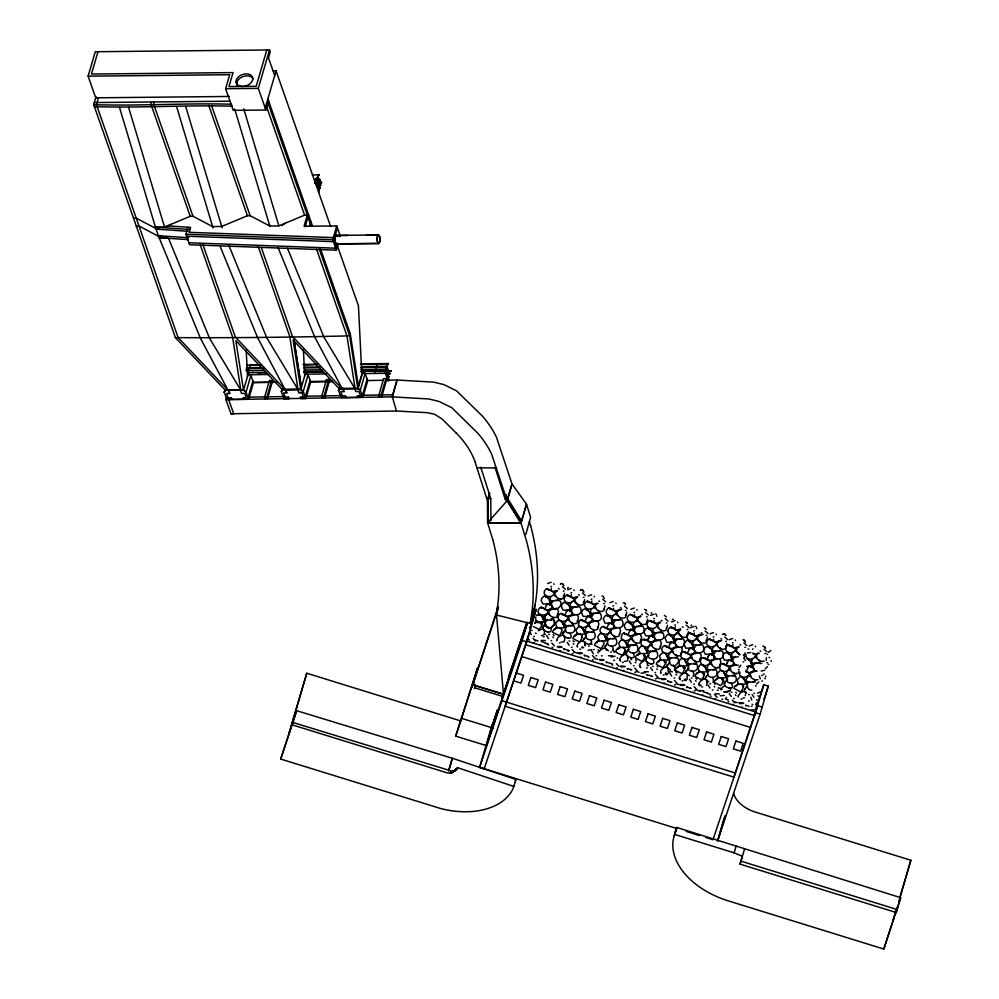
<?xml version="1.0" encoding="UTF-8"?>
<svg xmlns="http://www.w3.org/2000/svg" width="999" height="999" viewBox="0 0 999 999"><rect width="100%" height="100%" fill="white"/><g stroke="black" fill="none" stroke-linecap="round" stroke-linejoin="round"><path stroke-width="1.5" d="M318.943 183.117L318.868 183.079A2.135 1.386 16.3 0 0 317.332 181.843C318.269 180.519 316.109 179.932 319.418 181.094M319.543 183.029C317.645 182.118 318.818 190.334 319.605 182.867C321.154 188.861 317.37 183.766 320.005 183.491M319.58 184.428L319.18 185.464L319.93 185.589M319.917 184.89L320.005 183.304M604.957 605.869L603.833 610.501C600.137 613.948 591.82 607.542 596.728 603.758L596.128 604.045L598.076 603.309M688.436 631.73L687.312 636.351C683.603 639.81 675.287 633.403 680.194 629.607L679.595 629.907L680.681 629.32M613.498 608.316C612.075 611.213 617.719 611.376 619.23 609.627L619.53 609.215M557.067 608.304L558.503 611.388L557.292 616.52C553.583 619.979 545.267 613.561 550.174 609.777L549.575 610.064L556.356 608.341M564.597 593.369L563.473 597.989C559.765 601.448 551.448 595.042 556.356 591.246L555.756 591.545L557.717 590.796M577.11 614.522L578.546 617.594L577.335 622.727C573.638 626.186 565.322 619.767 570.229 615.983L569.63 616.283L574.737 614.847M584.64 599.575L583.516 604.208C579.807 607.654 571.503 601.248 576.411 597.464L575.811 597.752L577.784 596.965M619.58 627.859L620.554 630.606L619.343 635.739C615.646 639.198 607.33 632.792 612.237 628.995L611.638 629.295L616.745 627.859M626.735 612.087L625.524 617.22C621.828 620.666 613.511 614.26 618.418 610.476L617.819 610.764L621.628 609.477M640.172 634.053L641.608 637.125L640.396 642.257C636.7 645.716 628.383 639.31 633.291 635.514L632.692 635.814L639.46 634.09M659.939 640.172L661.375 643.256L660.164 648.388C656.468 651.847 648.151 645.429 653.059 641.645L652.459 641.932L659.24 640.209M667.469 625.237L666.345 629.857C662.649 633.316 654.333 626.91 659.24 623.114L658.641 623.413L660.589 622.664M699.849 652.534L701.286 655.619L700.074 660.751C696.378 664.21 688.061 657.792 692.969 654.008L692.369 654.295L697.926 652.859M707.467 637.087L706.256 642.22C702.547 645.679 694.243 639.273 699.15 635.476L698.551 635.776L703.146 634.44M726.972 643.668L725.848 648.289C722.14 651.748 713.823 645.329 718.731 641.545L718.131 641.845L721.565 640.646M585.089 645.903L584.902 642.045M627.697 659.565L627.547 655.844M647.477 665.684L647.277 661.825M668.431 672.177L668.393 668.98M320.242 184.628C320.979 185.489 320.055 183.941 319.93 184.216M585.177 644.08L585.127 645.079M627.784 657.742L627.734 658.741M668.518 670.354L668.456 671.353M707.055 682.292L706.992 683.291L706.768 680.257M508.329 677.809L526.91 622.677M730.881 687.774L730.144 690.721M319.867 185.389L319.942 184.403M590.909 644.255L591.633 641.982L590.446 639.884M674.375 670.117L675.112 667.844L673.201 664.897M712.911 682.055L713.648 679.782L712.449 677.684M766.383 657.604L766.196 660.414M745.254 695.641L745.454 694.73M603.858 609.565L603.783 609.14M681.093 654.507L682.342 649.75L681.368 646.99M687.337 635.426L687.349 634.265M388.199 378.796L388.386 376.423M615.559 651.71L616.445 649.55L620.167 646.703M656.281 664.335L657.18 662.175L660.888 659.315M317.869 181.181L317.732 180.032L317.22 180.769M318.157 178.496L318.194 178.359A2.323 1.511 16.3 0 1 320.005 179.982L319.967 179.907A2.323 1.511 16.3 0 1 318.968 181.381M388.286 364.148C388.112 361.95 386.888 366.171 388.474 363.549L360.527 363.823M389.885 371.366L390.996 370.766L389.972 371.128M379.258 371.578L380.269 371.278M557.355 614.273L557.23 615.159M563.536 595.754L563.411 596.628M577.397 620.491L577.272 621.366M583.578 601.96L583.453 602.847M619.405 633.503L619.293 634.377M625.586 614.972L625.474 615.859M640.459 640.022L640.334 640.896M660.227 646.141L660.114 647.027M666.408 627.622L666.296 628.496M700.137 658.503L700.012 659.39M706.318 639.984L706.193 640.859M725.898 646.053L725.786 646.927M318.044 177.884L318.032 177.522M597.889 621.141L598.863 623.888L597.652 629.02C593.955 632.479 585.639 626.061 590.546 622.277L589.947 622.577L595.054 621.141M647.702 619.118L646.116 624.213L642.457 624.625L640.371 623.264M719.904 658.928L720.866 661.688L719.667 666.82C715.958 670.267 707.642 663.86 712.549 660.077L711.95 660.364L717.07 658.928M597.602 627.659L597.702 626.935M646.515 622.377L646.615 621.653M681.068 653.521L681.168 652.797M719.605 665.459L719.705 664.735M545.267 623.089L545.654 621.553M497.315 608.104L497.427 607.417M315.534 179.982L319.93 179.783M496.565 612.862L497.552 606.568A360.164 233.616 16.2 0 0 492.719 539.348M535.077 605.144L530.119 623.413L496.153 614.934L496.466 613.386L496.316 614.123M497.002 610.114L496.865 610.988M544.343 634.527L544.393 629.957M680.744 655.244C680.719 660.863 690.022 660.626 690.896 655.469L683.478 651.535L681.793 652.647L680.232 655.594C676.161 657.292 669.517 651.648 674.013 648.139L673.413 648.426L678.533 646.99M530.119 623.413L530.656 620.654A395.204 256.343 16.2 0 0 526.361 540.434L521.016 523.151L507.13 500.749L491.608 454.095A119.818 77.747 16.2 0 0 477.847 433.254L451.723 407.654L438.998 401.436L428.908 398.976L392.332 396.853L225.911 399.637L226.498 397.602M534.64 607.554L535.951 599.5A395.217 256.356 16.2 0 0 530.656 525.724M538.261 610.539L539.71 607.679L541.533 607.355L547.777 610.789L547.714 612.787L543.868 618.219L545.367 620.054L550.899 620.117L552.522 619.53L553.496 618.331L553.046 617.557M739.972 672.152L739.597 675.062L743.793 678.221L746.091 684.015L738.486 684.265L737.162 679.932L740.409 676.573M498.214 606.568L472.752 684.715L503.484 694.168L496.403 613.698M551.485 588.423L551.023 590.421L552.809 591.608L557.18 590.409M571.528 594.642L571.066 596.628L572.852 597.814L576.698 596.878M591.845 600.936C590.084 604.782 595.666 604.532 597.015 603.184M675.324 626.785L674.862 628.783L676.648 629.969L680.494 629.033M732.979 644.655L732.517 646.64L734.315 647.827L738.161 646.902M249.738 365.209L250.662 365.284M248.414 373.139L247.552 373.064M252.248 372.502L253.122 372.49M305.132 364.822L304.108 365.097L316.621 364.623M307.642 372.115L306.855 372.127M388.499 371.478L361.201 371.241L362 371.753M377.747 364.086L376.823 364.011M389.148 374.3C389.185 373.239 391.246 374.25 386.313 374.225M674.25 835.688L676.71 827.447L900.673 897.676L897.202 909.552L896.215 912.512L740.022 864.123L742.432 856.28L734.128 852.846L674.675 834.427L673.563 838.149A71.878 46.778 16.3 0 0 728.221 900.848L883.815 949.05L898.288 904.994M896.215 912.512L896.652 910.576M676.286 828.708L675.611 831.168A71.878 46.778 16.3 0 0 675.087 834.19M271.641 380.494L266.833 397.302L267.42 398.938L272.228 382.118L271.641 380.494L269.368 380.532L264.56 397.34L265.147 398.976M328.758 379.533L323.951 396.341L324.538 397.989L329.345 381.168L328.758 379.533L326.486 379.57L321.678 396.378L322.277 398.027M379.408 397.065L378.821 395.429L383.616 378.621L385.889 378.584L381.081 395.392L381.668 397.028L386.476 380.207L397.14 380.02L433.741 382.142L443.856 384.603L456.593 390.846L482.729 416.446A119.818 77.747 16.2 0 1 496.478 437.287L512 483.953L507.117 500.749L487.599 522.752L492.669 539.348M397.003 380.032L392.794 394.767L382.267 394.942M456.206 433.029L442.082 418.956L434.415 414.198L427.272 412.687L396.453 411.014L392.332 396.853L397.14 380.02M684.715 642.869L683.666 639.01L679.532 638.848M489.722 492.694L488.012 498.576L488.211 520.654L490.946 520.691L490.759 498.588L480.769 467.195M474.925 461.476L487.425 500.686L487.599 522.752L520.991 523.001L507.13 500.749L512.012 483.991L526.535 504.233L521.628 521.041L507.729 498.651L504.982 498.651L506.106 494.792L504.982 498.651L506.618 501.261M525.811 534.502L530.606 517.32L526.535 504.233L521.59 520.916M229.52 96.453L95.717 97.815L88.124 76.161L95.267 51.723L269.53 49.95L270.217 51.923L268.481 57.855L274.7 75.574M97.989 51.686L91.458 74.038L233.042 72.602L228.958 86.576L256.194 86.289L266.808 49.975M225.075 389.498L224.263 392.27L226.86 399.475L248.626 399.263L246.029 392.095L243.506 390.134L225.362 390.284L175.399 337.612L93.706 104.658L96.041 96.678M98.364 98.052L96.428 104.633L178.122 337.587L228.084 390.247L200.499 338.399L158.604 236.351L138.998 226.024L136.276 226.061M151.498 101.985L150.886 104.083L190.235 216.296L192.957 216.259L212.562 226.573L221.641 226.486L247.415 215.709L250.137 215.684L269.742 225.999L278.821 225.911L304.595 215.135L307.317 215.097L304.071 226.211L336.725 225.949L340.409 236.451M154.233 101.96L153.609 104.058L192.957 216.259M268.594 100.799L265.896 110.015L233.217 110.352L225.624 88.699L229.708 74.725L88.124 76.161M338.286 243.719L336.401 250.175L189.585 244.73L185.914 234.228L187.949 227.248M265.896 110.015L258.304 88.362L269.53 49.95M265.197 108.054L276.061 70.892L273.339 70.917M248.389 371.503L250.312 364.947L258.067 364.86M337.337 245.617L358.441 305.806L361.863 375.312L357.879 388.936L339.66 389.123L293.107 340.047L300.761 389.51L305.594 372.777L308.117 374.712L303.246 391.358L300.724 389.423L285.614 389.585L286.788 392.844L283.629 392.869L285.165 397.127L288.336 397.09L288.923 398.726L283.941 398.801L281.343 391.62L282.442 389.61L297.552 389.473L298.738 392.757L301.91 392.682L303.446 396.94L300.274 396.99L300.861 398.638L305.844 398.564L303.259 391.383L300.724 389.423L282.417 389.697L235.864 340.622L243.519 390.097L248.376 373.489L250.899 375.424L246.029 392.07L243.506 390.134L228.534 390.234L225.362 390.284L224.263 392.27L225.362 390.284M248.039 397.627L252.897 381.006M248.626 399.263L253.484 382.642L250.899 375.424M314.797 182.73L315.222 182.218M316.196 182.367L316.258 181.468M316.221 182.78L318.943 174.563L318.294 175.562M315.946 184.54L316.109 182.455M317.794 182.655L318.182 180.956M305.17 226.785L308.629 214.972M318.157 182.954L317.969 182.055M319.131 188.711L321.004 182.317M318.718 192.42L319.33 190.322L316.571 182.442M309.503 226.411L310.926 221.541M282.155 388.823L281.343 391.596L282.442 389.61M336.401 250.175L332.717 239.673L336.725 225.949M337.425 227.909L333.404 241.646L186.601 236.201M337.113 243.381L335.701 248.202L188.898 242.757M339.111 236.576L339.722 234.478M305.257 396.915L310.115 380.294M305.844 398.564L310.714 381.943L308.117 374.712M320.629 249.226L350.274 333.753L349.662 335.839L357.879 388.936M339.323 387.6L338.511 390.372L341.109 397.577L362.874 397.365L367.732 380.744L365.147 373.526L362.625 371.591L357.754 388.236L360.277 390.197L362.874 397.365M365.147 373.526L360.277 390.172L357.754 388.236L339.623 388.386L338.511 390.372L339.623 388.386M362.287 395.729L367.145 379.108M375.025 371.69L377.272 363.998M385.664 371.578L387.937 363.811L361.014 364.173M385.389 373.339L386.001 371.241L388.773 379.121L388.161 381.218L385.389 373.339L363.599 373.564M388.024 364.223L387.362 364.248L387.887 363.811M388.286 377.123L389.26 376.673L388.461 376.66M389.086 374.2L386.476 373.651M390.147 371.116L390.834 371.278M280.694 759.065L296.553 710.651L452.36 758.266L515.946 779.457L513.161 788.348A67.108 43.669 16.3 0 1 440.509 808.478L280.694 759.065L292.932 722.364L292.295 724.887L447.502 772.964L451.273 772.976L457.579 767.682L513.898 786.45M290.634 728.408L306.768 673.226L460.876 720.966M296.553 710.651L293.082 722.527L452.522 771.353M392.932 394.755L393.231 393.718M489.51 493.456L488.012 498.576L490.759 498.588M486.301 745.579L455.694 736.138L477.784 667.494L473.376 682.554M493.631 728.259L461.575 718.368L462.187 716.271L455.694 736.138M477.547 668.081L461.575 718.368M448.663 770.716L452.135 758.84M448.688 770.716L452.36 758.266M502.609 696.365L474.775 687.787L475.387 685.689L473.326 682.567L472.028 686.937L497.989 608.653L496.153 614.934M484.178 768.818L479.595 767.419L492.257 724.125M497.465 710.189L490.534 732.017M520.429 643.006L527.322 622.727L502.422 697.29L504.532 690.209L503.608 693.731M471.665 687.799L472.652 684.839L503.409 694.33L486.476 745.666L492.569 724.999L491.983 726.81M521.853 638.486L526.948 623.488M479.595 767.419L522.152 640.434L527.472 622.24M530.731 621.328L534.403 608.753M756.543 708.603L733.965 777.147L505.144 706.268L526.748 641.083L755.569 711.962L758.241 703.521M527.072 639.959L527.722 637.724M484.165 768.843L526.723 641.845L536.201 609.465L533.903 608.766M674.675 834.427L676.71 827.447M724.113 818.73L717.569 841.121L760.127 714.148L768.306 686.176L763.736 684.752L755.906 708.116M717.619 840.971L725.024 815.621M705.556 837.424L712.986 839.722L755.544 712.737L763.736 684.752M734.128 852.846L736.176 845.866M740.022 864.123L744.48 849.287M883.815 949.05L892.282 922.826M896.927 907.979L894.742 915.434L898.201 905.069M898.675 902.01L910.876 860.264L755.281 812.062A28.746 18.706 16.3 0 1 733.578 793.243M288.661 734.327L306.768 673.226M895.841 910.913L892.769 921.353L894.255 916.907M899.799 897.502L910.876 860.264M713.686 639.397L713.623 641.071L715.671 642.057L719.555 640.709M558.229 598.538L558.653 599.275L557.717 600.149L553.034 600.998L551.311 603.546L552.36 607.417L547.777 610.289L544.842 608.953L547.065 603.896M572.577 613.049L571.041 615.147L566.67 616.346L564.885 615.159L566.82 610.476M635.639 632.592L634.103 634.677L630.881 636.026L627.946 634.69L630.519 629.27L634.752 631.318M655.406 638.711L653.87 640.809C651.46 643.368 645.529 641.37 648.826 637.762L648.376 638.573L649.949 635.764M676.373 645.204L674.837 647.29L671.615 648.651L669.318 647.889L668.718 646.64L670.903 642.257M695.316 651.073L693.781 653.159L690.559 654.507L688.274 653.758L687.662 652.509L689.847 648.126M752.834 658.403L751.285 661.538L752.959 663.299L755.331 663.249L752.846 665.983L754.158 669.392L752.547 671.365L749.325 672.714L746.39 671.378L748.613 666.333M714.035 681.443L718.556 677.185M706.743 684.565L706.493 685.489M754.245 715.846L755.619 711.5M550.786 596.84L549.737 599.1L551.423 600.861L553.034 600.998M633.89 622.589L632.842 624.85L634.527 626.61L639.298 626.548L641.42 625.611C641.62 623.014 634.602 620.179 639.472 616.995L638.873 617.295L640.821 616.545M653.658 628.708L652.622 630.968L654.957 632.941L659.065 632.679L661.188 631.73L661.101 630.406M474.775 687.787L475.499 685.564M474.413 688.648L475.387 685.689M502.335 697.265L526.985 623.551M502.435 697.327L503.409 694.33M520.417 643.031L503.496 694.205L504.645 690.247L504.433 690.833M492.919 723.513L497.352 710.202L490.384 731.98M508.991 675.861L526.698 622.789M529.795 628.633L536.201 609.465M528.146 636.463L529.42 632.642M527.172 639.81L528.434 636.001M898.7 903.596L900.673 897.676M530.019 628.471L534.915 613.873L531.48 612.812M763.898 699.312L768.306 686.176M317.595 180.682L318.057 180.045M319.443 184.653L319.393 185.315M385.751 369.155C386.288 370.691 386.65 368.968 385.751 369.155L360.889 369.405M361.201 372.14L361.988 372.103M451.448 772.876L456.256 769.73L457.579 767.682M515.197 781.368L515.946 779.457M587.15 626.336L588.411 625.524L589.947 626.361M608.841 633.054L610.726 632.404M629.894 639.572L631.468 638.823M540.609 627.659L539.098 629.457L533.329 626.51M560.664 633.865L559.14 635.664L552.497 632.18L553.384 630.019L557.105 627.172M580.981 640.159L579.457 641.957L572.814 638.473L574.325 635.676L578.134 633.366M623.726 653.396L622.202 655.194L618.206 653.508M643.493 659.527L641.97 661.326L635.327 657.841L636.213 655.681L639.934 652.834M683.403 671.89L681.88 673.688L675.237 670.204L676.123 668.044L679.844 665.184M702.984 677.959L701.46 679.745L694.817 676.261L696.328 673.476L700.137 671.153M722.115 683.878L720.591 685.676L713.948 682.192M742.157 690.084L740.646 691.882L733.99 688.398L734.877 686.238L738.598 683.391M755.631 704.77L756.792 702.459M316.021 182.218L316.183 181.743A2.135 1.386 16.3 0 0 314.81 183.192M612.724 650.611L613.211 648.201L611.425 645.754M317.482 181.069L317.744 180.045M304.458 370.979L304.395 370.829A2.323 1.511 16.3 0 0 304.295 368.731M740.771 665.172L739.098 667.494M599.213 651.673L601.286 649.225L604.732 647.964M553.783 625.062L554.507 623.401L553.683 620.654M608.828 623.488L606.893 628.171L608.691 629.358L613.049 628.159L614.422 625.599M571.328 602.185L569.78 605.307L571.465 607.08L576.236 607.017L578.359 606.068L578.271 604.745M591.645 608.478L590.097 611.6L591.783 613.374L596.553 613.311L598.988 611.45M613.349 615.197L611.788 618.319L613.473 620.092L618.244 620.029L620.367 619.093L620.279 617.769M694.068 640.197L692.519 643.331L694.205 645.092L698.975 645.042L701.098 644.093L701.011 642.769M713.661 646.266L712.112 649.4L713.786 651.161L718.556 651.111L720.691 650.162L720.591 648.838M540.846 627.285L542.02 623.701L540.571 622.04M560.889 633.491L562.062 629.907L559.752 627.634M581.206 639.785L582.38 636.201L580.069 633.928M623.95 653.021L625.149 650.249L624.1 648.463M643.718 659.153L644.917 656.368L643.868 654.582M683.628 671.515L684.802 667.931L682.492 665.659M703.209 677.584L704.395 674L702.072 671.728M722.339 683.503L723.526 679.932L721.203 677.647M742.394 689.71L743.568 686.138L741.246 683.865M709.527 654.32L708.89 655.381L710.077 653.833M535.626 617.494L536.001 616.87M745.991 654.445C744.592 660.277 755.119 660.651 755.831 655.144L753.059 653.533M317.919 179.82C316.87 181.855 318.793 179.221 316.134 178.471M608.791 632.916L606.493 636.8L607.991 638.636L612.874 638.898L615.147 638.111L615.109 636.775M758.815 681.905L756.63 683.965M386.625 366.308L386.613 367.083L386.65 366.333L361.725 366.546M640.584 615.734L640.284 616.158C638.573 618.081 632.941 617.569 634.527 614.46M660.351 621.865L656.168 623.626L653.895 622.29L654.295 620.579M700.262 634.215L696.078 635.988L693.806 634.652L694.205 632.941M684.315 643.831C682.005 652.572 670.242 643.069 677.634 639.185L676.86 639.273M693.031 676.385L694.055 673.713L692.145 670.766M573.064 607.117L573.838 607.03C564.185 616.208 586.263 618.618 579.87 606.868L575.736 606.705M593.381 613.411L594.155 613.324C584.502 622.502 606.58 624.912 600.187 613.161L595.716 612.899M615.072 620.129L615.846 620.042C606.193 629.22 628.271 631.63 621.878 619.88L617.744 619.717M695.804 645.142L696.578 645.054C686.925 654.22 709.003 656.643 702.609 644.879L699.1 644.692M715.396 651.198L716.158 651.111C706.518 660.289 728.583 662.712 722.202 650.948L718.693 650.749M733.366 651.56L731.243 655.319L732.916 657.092L735.289 657.042C729.869 658.89 734.677 666.395 738.311 665.284M546.353 620.616C541.633 624.687 549.163 631.768 552.422 626.361M567.507 609.827L566.57 611.301L568.206 609.802L571.99 611.962M609.515 622.839L608.578 624.313L609.765 622.764L613.711 624.8M690.247 647.839L689.31 649.325L690.484 647.764M545.192 624.288C535.901 629.507 554.994 636.825 550.374 627.684M770.866 650.499L768.381 652.359M587.874 615.996L585.664 619.455L585.439 621.803L587.474 622.777L590.084 622.027L592.719 619.929L592.732 618.881M545.791 621.253L547.302 619.48M587.662 631.98L588.461 631.942C578.009 640.359 599.999 644.13 594.168 632.03L591.808 631.805M630.406 645.217L631.206 645.179C620.754 653.608 642.744 657.367 636.912 645.267L632.692 644.817M650.174 651.348L650.973 651.311C640.521 659.727 662.512 663.486 656.693 651.398L652.459 650.936M671.141 657.841C666.62 661.313 671.178 667.494 675.224 665.771C678.346 663.373 680.494 656.393 683.903 658.803L686.001 662.162M690.084 663.711C681.805 673.251 702.235 674.138 696.59 663.761L693.643 663.411M709.665 669.767C701.385 679.32 721.827 680.207 716.183 669.829L712.874 669.48M728.795 675.699C720.516 685.252 740.958 686.126 735.314 675.749L732.005 675.411M748.838 681.905L749.637 681.867C744.342 683.753 747.976 690.796 751.797 690.159M553.071 625.911L554.807 623.501L554.782 621.378L553.808 619.53L550.849 619.18M675.699 633.703L673.576 637.462L675.262 639.223L680.032 639.173L682.155 638.224L682.067 636.9M537.05 620.966L534.702 622.664M577.422 633.466L576.523 634.552L577.372 633.816M599.113 640.184L595.392 643.031L594.505 645.192L601.148 648.676L604.095 643.731L603.771 642.17L601.76 640.659M699.425 671.253L698.526 672.352L699.387 671.603M738.024 695.991L740.783 692.444L744.73 691.258M565.759 629.957C554.77 636.363 577.459 643.206 569.405 632.742M586.076 636.251L582.792 640.983L587.899 644.417M607.779 642.969L604.495 647.702L608.516 650.774M628.821 649.487C618.319 655.132 638.661 662.874 633.191 653.134M651.123 613.174L651.785 612.724M691.021 625.536L691.695 625.087M709.789 653.833L707.866 656.992L708.328 656.193C704.982 660.401 711.325 661.5 713.373 659.228L714.61 656.493L710.526 653.883M754.595 679.982L754.632 681.318L752.359 682.105L748.164 682.105L746.753 681.156L746.191 679.37L749.65 673.663L745.641 671.066M545.929 614.697L544.73 616.371L544.88 618.331M622.814 640.009L620.679 640.359L618.731 643.244L620.054 647.577L627.659 647.327L625.349 641.533L621.153 638.373L622.115 634.165L623.801 633.054L631.218 636.975L627.534 643.319L629.033 645.154L633.915 645.416L636.188 644.63L636.151 643.306M649.35 645.941C644.817 649.625 637.624 644.243 642.594 639.547L646.203 639.922L650.986 643.106L647.315 649.45L648.813 651.286L653.696 651.548L655.968 650.761L655.931 649.425M705.032 658.279L710.476 661.525L706.805 667.881L708.303 669.717L713.186 669.979L715.459 669.193L715.421 667.856M724.163 664.198L729.607 667.457L725.936 673.801L727.434 675.636L732.317 675.898L734.59 675.112L734.552 673.776M669.68 671.89L670.529 671.453M537.012 615.159L538.873 614.135L541.121 614.572M707.742 674.412L704.807 678.771L708.828 681.842M318.731 175.325L318.893 174.625L312.425 175.162M650.324 620.504L648.776 621.028C642.27 627.447 655.744 632.13 657.167 624.575L655.157 623.289M536.725 621.515L536.151 622.052L537.237 621.241M556.78 627.722L556.193 628.259L557.28 627.447M598.788 640.734L598.214 641.271L599.288 640.471M619.842 647.265L619.255 647.789L620.342 646.99M639.61 653.383L639.035 653.92L640.109 653.109M567.42 588.261L568.281 587.512M551.86 626.997L553.633 625.274M449.825 773.326L451.536 771.815M729.208 659.765L726.797 663.174L726.573 665.521L730.057 666.208L732.504 665.159L733.878 662.699M317.62 180.532L317.582 180.057M767.507 666.695L765.371 668.581M450.049 773.313L451.923 771.79M538.336 630.719L542.794 628.783M551.161 582.28L547.702 583.528M571.203 588.486L567.744 589.735M591.533 594.78L588.061 596.028M613.224 601.498L609.752 602.747M634.278 608.016L630.806 609.265M654.045 614.148L650.574 615.396M674.999 620.641L671.54 621.89M693.943 626.51L690.484 627.759M713.536 632.579L710.077 633.828M732.667 638.498L729.208 639.747M752.709 644.705L749.25 645.953M317.332 180.057L316.496 180.482L317.545 179.945M450.274 773.276L452.297 771.74M587.275 626.048L584.79 630.082L586.288 631.917L591.171 632.18L593.443 631.393L593.406 630.057M748.463 675.986L742.819 677.809M321.116 182.642L321.428 181.843L320.966 182.73M450.499 773.238L455.969 769.954M452.272 772.002L457.305 768.406M450.699 773.189L457.155 768.693M537.012 615.247L539.135 614.897M456.968 768.98L452.11 772.289L456.768 769.242M450.899 773.126L454.57 770.654M170.879 224.388L167.645 226.548L167.395 225.836L190.597 227.422L189.173 232.317L333.329 237.587L337.013 248.077M285.239 223.227L282.005 225.399L281.755 224.688M451.098 773.051L454.945 770.504M451.885 772.552L456.531 769.492M451.273 772.976L456.256 769.73M672.477 619.293L673.363 619.33M725.099 685.314L721.89 687.774L721.852 689.547M550.836 586.838L551.548 586.45M570.879 593.056L571.59 592.657M591.196 599.35L591.92 598.95M612.887 606.068L613.611 605.669M633.94 612.587L634.665 612.187M653.708 618.706L654.432 618.319M674.675 625.199L675.386 624.812M693.618 631.068L694.33 630.681M713.211 637.137L713.923 636.75M732.342 643.069L733.054 642.669M752.384 649.275L753.096 648.875M588.661 644.318L589.922 643.531M615.022 656.156L611.213 656.98M764.747 670.279L761.151 671.053M546.99 613.336L549.1 613.374M649.874 645.204L651.985 645.242M748.538 675.774L750.761 675.911M546.465 614.073C543.194 616.046 538.711 615.484 537.887 611.438M629.57 639.822L624.387 641.121M708.84 664.372C704.307 668.056 697.115 662.674 702.085 657.979L703.908 657.654M727.971 670.304C723.438 673.988 716.246 668.593 721.216 663.91L723.039 663.586M534.44 636.45L533.803 636.663M551.66 640.534L551.023 640.746M572.14 647.115L571.503 647.327M596.503 655.681L595.866 655.893M634.078 665.671L633.441 665.883M655.619 672.402L654.982 672.614M674.725 677.884L674.088 678.096M694.405 684.078L693.768 684.29M713.024 689.872L712.387 690.084M734.253 698.351L733.616 698.563M608.154 629.17L610.164 630.456C608.741 638.011 595.267 633.329 601.773 626.91L603.321 626.373L605.681 627.672L603.945 627.447M631.942 615.197L637.399 618.456C635.976 626.011 622.502 621.316 628.995 614.897L630.556 614.373L632.904 615.659L632.28 615.534M703.583 657.854L705.993 658.741L704.27 658.516M722.714 663.773L725.124 664.672L723.401 664.447M580.744 590.259L580.369 590.384M560.551 584.128L560.314 584.165M562.225 647.14L558.154 647.502M582.542 653.433L578.471 653.796M604.233 660.152L600.162 660.514M625.287 666.67L621.216 667.032M722.926 634.427L722.689 634.465M645.054 672.802L640.983 673.164M666.008 679.283L661.95 679.657M684.964 685.152L680.893 685.526M724.25 695.429L720.179 695.804M743.718 703.358L739.66 703.721M739.235 646.977L737.262 647.764L736.3 650.761L739.847 654.707M759.277 653.184L757.304 653.983C754.07 658.141 760.251 662.512 764.123 661.138M760.464 691.857L757.529 693.156M623.139 602.884L624.525 602.772L625.274 603.908M613.673 660.464L614.485 660.164M763.461 674.362L764.223 674.075M758.204 653.109L755.506 654.195L752.796 653.196M550.561 627.759L551.386 627.409M738.273 656.78L734.527 657.217M190.235 216.296L164.46 227.06L155.382 227.16L159.066 237.662L188.087 239.635M318.144 182.33L317.145 182.105M317.869 182.043L317.307 182.068A2.135 1.386 16.3 0 1 318.768 183.267M553.084 618.893L550.811 619.68M544.068 634.465L545.579 634.303M718.169 687.874L720.291 688.249M700.399 685.526L701.173 685.227M563.324 591.221L564.048 590.971M583.366 597.427L584.09 597.177M603.683 603.721L604.407 603.471M625.386 610.451L626.098 610.189M646.428 616.97L647.152 616.708M666.208 623.089L666.92 622.839M687.162 629.582L687.886 629.32M706.106 635.451L706.83 635.189M725.699 641.52L726.41 641.258M744.829 647.452L745.541 647.19M764.872 653.658L765.596 653.396M581.48 627.072L578.396 626.798L575.986 630.007L577.31 634.328L584.914 634.09L583.778 630.269L585.002 631.78L585.039 633.453L582.604 628.296L578.409 625.124L579.37 620.916L581.056 619.805L588.473 623.738L586.825 626.585L581.643 627.884M624.225 640.322L623.626 640.471M643.993 646.44L640.908 646.166L638.498 649.362L639.822 653.696L647.427 653.458L646.291 649.637L647.514 651.148L647.552 652.809L645.117 647.652M702.622 665.184L704.794 665.908L705.594 668.231M721.753 671.103L723.288 671.241L724.725 674.163L724.475 673.526M318.756 190.31L318.419 190.16M388.074 379.083L388.087 378.471M668.131 673.488L665.247 673.975M596.715 620.854L595.504 621.141M321.154 182.43L321.641 182.904L320.829 182.829M548.214 613.636L548.863 613.436M547.652 614.26L548.301 614.073M568.269 619.842L569.055 619.605M588.586 626.136L589.223 625.936M610.277 632.854L611.076 632.617M631.331 639.372L632.117 639.135M672.851 651.748L671.291 651.435L669.892 652.871L668.269 655.943L669.043 657.08L670.454 658.029L676.311 657.504L677.297 656.368L675.836 654.795M588.598 646.153L589.373 645.953M751.348 706.33L752.085 706.143M559.865 651.086L560.739 650.886M580.182 657.379L581.068 657.18M601.873 664.098L602.759 663.898M622.926 670.616L623.813 670.416M642.694 676.748L643.581 676.548M663.648 683.241L664.535 683.041M682.604 689.11L683.478 688.91M721.89 699.387L722.776 699.188M741.358 707.304L742.245 707.105M748.613 694.667L749.375 694.517M637.287 626.336L636.126 626.648C628.821 636.713 649.088 636.513 642.931 626.398L638.461 626.136M657.055 632.454L655.893 632.779C648.588 642.832 668.855 642.632 662.699 632.517L658.229 632.255M724.437 691.907L729.632 691.108M644.48 609.265L646.316 610.426M748.051 649.113L748.813 648.963M762.911 645.953L764.759 647.115M533.204 642.794L533.978 642.619M551.985 647.539L552.759 647.352M572.19 653.87L572.964 653.683M592.532 659.927L593.294 659.752M616.495 668.006L617.27 667.832M634.802 672.402L635.576 672.227M655.444 678.883L656.206 678.696M674.525 684.864L675.299 684.677M694.168 690.996L694.942 690.809M714.71 699.025L715.484 698.838M732.467 704.52L733.241 704.345M560.789 583.628L562.474 583.541L563.211 584.69M580.844 589.835L582.517 589.76L583.254 590.896M610.501 638.448L609.353 638.698C601.073 648.251 621.503 649.125 615.871 638.748L612.911 638.398M723.164 633.928L724.849 633.841L725.586 634.989M762.487 681.006L761.775 681.068M736.201 664.859L731.081 666.296C727.522 670.741 735.264 675.811 738.798 672.739L738.736 671.378M756.243 671.066L751.123 672.502C747.889 676.66 754.07 681.043 757.941 679.67M727.447 691.595L726.435 691.795L728.833 691.32M591.758 649.65L588.011 650.299M754.345 709.64L750.798 710.252M453.746 770.878L452.859 771.016M627.222 660.938L624.525 661.363M662.712 652.497L659.465 655.856L660.776 660.189L668.381 659.952L666.083 654.145M720.366 670.354L717.12 673.726L718.443 678.046L726.048 677.809L724.912 673.988L726.136 675.499L726.186 677.172L723.738 672.015M746.728 666.383L751.91 665.596L750.886 662.699L752.085 664.972L752.022 663.336L749.188 659.927M390.159 371.715L390.996 370.766L367.62 371.004M750.811 652.509L747.277 652.984M707.417 692.919L703.184 691.845M541.421 635.614L542.981 635.389M561.463 641.82C566.445 643.98 564.26 634.702 564.098 636.438L564.073 635.801M581.918 647.702L583.491 647.477M743.006 661.962L743.768 661.85M684.203 679.844L687.075 679.357L687.337 674.849M742.956 698.051L744.53 697.826M649.038 655.556C637.612 660.614 658.366 669.38 652.959 659.253M669.992 662.05L666.271 666.832L670.616 670.017M688.935 667.919L685.214 672.702L689.248 675.774M754.582 663.436L759.864 662.3L760.164 661.388L758.803 659.952M727.659 679.907C715.671 685.739 738.898 693.631 730.868 682.754M747.702 686.113C745.266 688.036 741.758 691.221 746.603 693.119M647.814 665.496L648.751 665.559M266.571 372.789L265.709 372.565L266.233 373.114M387.337 366.421L387.013 367.108M560.801 598.776L561.675 598.676M716.995 667.594L717.869 667.494M736.126 673.513L737 673.426M546.903 613.711L547.802 613.711M709.827 663.373L711.962 664.148M728.958 669.293L730.606 669.592M543.294 636.75L544.193 636.725M559.39 642.856L560.289 642.832M579.707 649.15L580.606 649.125M610.564 652.097L611.463 652.06M601.41 655.868L602.297 655.844M622.452 662.399L623.351 662.362M646.465 668.006L647.364 667.981M663.186 675.012L664.085 674.987M682.13 680.881L683.029 680.856M701.723 686.95L702.622 686.925M717.394 690.159L718.293 690.134M740.896 699.088L741.795 699.05M545.317 642.931L541.233 641.483M94.405 106.631C140.409 108.129 186.376 104.833 232.38 106.206M755.719 663.024L761.825 663.548M253.059 382.442L269.955 382.155M272.228 382.118L275.274 382.068M310.314 381.481L325.549 381.231M329.345 381.168L332.392 381.118M367.445 380.532L382.692 380.269M247.677 397.202L265.759 396.878M268.019 396.853L284.578 396.566M304.795 396.241L322.877 395.929M325.137 395.904L341.695 395.629M363.436 395.267L380.007 394.98M264.56 397.34L266.833 397.302M321.678 396.378L323.951 396.341M378.821 395.429L381.081 395.392M225.911 399.637L230.994 413.773L396.453 411.014M230.994 413.773L233.704 413.736L228.634 399.588M298.639 392.47L301.81 392.432M228.084 397.802L231.256 397.752L231.843 399.4L231.256 397.777L228.084 397.802L226.548 393.544L229.72 393.519L228.534 390.234L229.72 393.519M601.885 595.991L603.084 596.228L604.32 598.463M664.397 615.359L666.383 616.982M704.307 627.722L706.293 629.345M743.031 639.71L744.717 640.908M225.624 88.699L258.304 88.362M94.318 102.56L229.558 101.199M93.706 104.658C139.723 106.156 185.689 102.872 231.681 104.233M133.516 218.182L136.239 218.157L155.844 228.471L119.505 107.417M159.103 229.096L156.081 229.121L188.024 231.306M161.401 235.664L158.379 235.689L188.861 237.774M336.001 235.377L378.484 234.952M336.001 235.577L348.139 235.452M366.346 235.264L378.484 235.14M159.066 237.662L168.144 237.562M336.163 243.806L378.646 243.369M336.163 243.993L378.646 243.569M175.399 337.612C233.491 337.937 291.571 337.337 349.662 335.839L319.255 249.126M303.084 364.41L317.058 364.273M246.728 365.322L260.714 365.184M246.728 367.707L260.714 367.57M304.233 367.132L319.767 366.97M246.741 368.506L263.836 368.331M304.245 367.919L319.78 367.757M361.738 367.332L386.613 367.083M245.891 370.579L264.535 370.379M304.945 369.98L322.04 369.805M303.721 371.64L322.427 371.453M247.839 372.652L266.009 372.377M303.821 372.078L323.476 371.878M361.201 371.416L390.359 370.704M257.405 372.814L266.021 372.727M248.414 374.725L268.644 374.525M306.006 374.15L326.236 373.938M386.388 373.938L389.086 373.638M253.584 382.58L276.785 382.342M310.814 382.005L332.467 381.78M343.968 391.62L342.782 388.399L343.968 391.62L340.796 391.645L342.332 395.904L345.504 395.854L346.091 397.502M569.942 625.399L573.851 625.736C579.495 636.113 559.065 635.239 567.345 625.686L569.155 625.436M545.279 640.534L541.146 640.409M561.376 646.64L557.242 646.515M581.705 652.934L577.559 652.809M612.549 655.881L608.416 655.744M603.396 659.652L599.25 659.527M624.437 666.183L620.304 666.046M648.451 671.79L644.318 671.665M665.172 678.796L661.038 678.658M684.115 684.665L679.982 684.527M703.708 690.734L699.575 690.596M719.38 693.943L715.247 693.806M742.881 702.871L738.748 702.734M476.973 467.869L496.678 467.919M767.607 662.712L766.845 662.637M300.736 398.301L305.694 398.339M487.637 522.752L521.016 523.151M743.219 654.994L744.979 654.22L744.917 652.859M185.914 234.228L332.717 239.673M748.538 700.936L749.375 700.961M630.819 614.572L630.506 614.772M155.382 227.16L189.985 229.52M702.322 695.142L703.308 695.279M588.436 602.197L590.172 602.422L587.812 601.136L586.251 601.66C579.757 608.079 593.231 612.762 594.655 605.207L592.632 603.92M650.948 621.565L652.684 621.79L651.111 620.716M561.938 614.435L563.661 614.66L561.313 613.361L559.752 613.898C553.259 620.317 566.72 624.999 568.156 617.444L566.133 616.158M665.734 646.578L667.457 646.803L665.109 645.516L663.548 646.041C657.055 652.459 670.516 657.142 671.94 649.6L665.047 645.916M684.677 652.447L686.4 652.672L683.99 651.785M667.02 667.182L665.721 666.945C663.511 667.856 659.178 670.654 660.901 673.189M685.963 673.051L684.665 672.814C682.342 673.713 677.422 677.072 680.307 679.545L679.27 678.046L680.182 679.645M752.984 681.73L755.356 681.955M677.035 632.729L680.469 635.551L678.433 633.416L680.119 635.052L679.033 634.015M754.745 656.793L757.08 658.304M756.368 699.824L757.155 699.974M531.343 630.319L532.08 630.406M548.551 634.402L549.3 634.477M569.043 640.983L569.78 641.071M593.394 649.55L594.143 649.625M630.981 659.54L631.718 659.627M652.522 666.271L653.271 666.358M671.615 671.753L672.364 671.84M691.308 677.946L692.045 678.034M709.927 683.741L710.676 683.816M753.895 693.281L754.595 693.356M731.143 692.22L731.892 692.295M685.439 621.853L687.05 623.051M537.899 621.865L544.542 621.59L543.406 617.769L544.63 619.28L544.68 620.941L542.245 615.784M696.116 638.611L698.201 640.072M715.696 644.68L717.794 646.141M734.827 650.599L736.925 652.072M559.74 620.479L557.617 620.829L555.669 623.701L556.992 628.034L564.585 627.797L562.287 622.002M539.647 644.555L540.621 644.767M757.017 671.291L754.944 670.716L754.158 669.392M562.724 634.939L558.379 636.937L556.48 640.371M645.666 660.651L644.755 660.451C642.432 661.35 637.512 664.71 640.396 667.182L639.372 665.684L640.846 667.657M605.282 637.162L603.846 634.24L600.087 633.516L597.677 636.725L599 641.046L606.605 640.809L605.469 636.987L606.693 638.498L606.73 640.172L604.295 635.014M663.536 652.622L666.258 653.97L667.057 656.293M703.071 665.034L700.399 664.597L697.989 667.794L699.312 672.127L706.917 671.877L705.781 668.069L707.005 669.567L707.055 671.241L705.157 666.857L703.671 665.659M741.246 676.698L743.331 677.447L744.767 680.369L744.53 679.745M569.218 596.003L569.842 596.128L567.494 594.842L566.883 595.416L568.119 595.904M611.226 609.015L611.863 609.14L609.502 607.854L607.954 608.379C601.448 614.797 614.922 619.48 616.346 611.937L608.928 608.004L610.127 608.915M673.014 628.159L673.638 628.284L671.291 626.997L670.679 627.572L671.803 627.984M691.957 634.028L692.582 634.153L690.234 632.866L688.673 633.391C682.18 639.81 695.641 644.492 697.065 636.937L689.66 633.016L690.746 633.853M711.55 640.097L712.175 640.222L709.814 638.923L708.266 639.46C701.773 645.878 715.234 650.561 716.658 643.006L709.24 639.073L710.339 639.922M730.681 646.016L731.305 646.141L728.945 644.855L727.397 645.379C720.903 651.798 734.365 656.48 735.788 648.925L728.371 645.004L729.457 645.841M542.994 608.316L543.618 608.441L541.271 607.155L540.659 607.729L541.783 608.141M626.098 634.065L626.735 634.19L623.801 633.054L624.887 633.89M645.878 640.184L646.503 640.309L644.143 639.023L643.543 639.597L644.655 640.009M674.687 657.542L678.084 658.378L679.732 666.058L687.324 665.821L685.027 660.014M565.272 589.273L562.362 586.75M585.314 595.479L582.405 592.956M605.631 601.773L602.722 599.25M627.322 608.491L624.412 605.968M648.376 615.022L645.466 612.499M668.006 621.103L665.234 618.618M689.11 627.634L686.201 625.112M708.054 633.503L705.144 630.981M727.647 639.572L724.737 637.05M746.777 645.491L743.868 642.969M766.82 651.71L763.91 649.188M549.038 627.484L546.715 626.248M669.742 634.665L667.257 634.627L664.997 637.961L666.783 642.257L671.778 642.394L674.2 641.533L673.176 638.636L674.375 640.896L674.325 639.26L670.566 635.501M739.198 669.767L738.436 669.48M706.593 680.019L706.393 679.882M768.019 664.21L768.755 664.485M568.718 619.392L567.507 619.28L566.096 620.716L564.472 623.788L565.247 624.937L566.67 625.886L570.854 625.886L573.126 625.099L573.089 623.763M631.78 638.935L632.33 639.223M761.713 675.237L762.437 675.449M555.357 600.387L559.827 600.649C564.085 605.082 555.481 612.774 552.609 606.967M757.592 705.731L762.175 707.155M535.152 640.034L538.124 640.946M545.554 643.256L548.526 644.168M563.386 648.776L569.33 650.611M573.788 651.997L576.76 652.921M584.19 655.219L588.648 656.605M594.592 658.441L597.564 659.365M606.48 662.125L612.412 663.96M631.73 669.942L627.272 668.568L627.36 669.193M636.188 671.328L639.16 672.252M646.59 674.55L652.534 676.385M656.992 677.772L659.964 678.696M667.394 680.993L671.852 682.379M676.311 683.753L679.283 684.677M686.713 686.975L691.171 688.361M695.629 689.735L700.087 691.121M707.517 693.418L710.489 694.342M725.336 698.938L728.308 699.862M734.253 701.71L737.225 702.622M746.141 705.381L749.113 706.305M522.152 640.434L526.723 641.845M755.544 712.737L760.127 714.148M525.686 644.717L754.507 715.596M521.728 656.555L750.549 727.434M516.246 673.001L523.563 675.274L520.954 683.079L513.636 680.819M501.948 700.711L735.351 773.001M479.183 767.207L677.322 828.671M686.238 831.443L699.612 835.576M741.008 861.163L897.202 909.552M675.499 671.653L677.147 672.989M572.914 640.883L574.462 641.695M690.684 647.739L694.43 649.8M650.774 635.376L654.82 637.624M547.902 603.508L551.935 605.756M696.54 689.322L694.093 686.613M676.773 683.141L674.462 680.481M657.804 677.197L655.369 674.5M734.839 702.846L732.404 700.149M637.175 670.729L634.74 668.031M717.082 697.352L714.647 694.642M594.904 658.254L592.457 655.556M618.868 666.333L616.42 663.636M574.562 652.197L572.127 649.487M554.358 645.866L551.91 643.156M535.576 641.121L533.141 638.423M629.432 623.101L631.106 623.763L629.407 622.052L626.523 622.015L624.575 624.687L624.263 626.273L626.048 629.645L631.056 629.782L633.478 628.908L632.454 626.011L633.641 628.284L633.591 626.648L628.483 621.915L629.245 622.951M714.522 683.853L715.197 684.24M695.903 678.071L696.827 679.183M735.751 692.332L736.563 692.931M657.117 666.395L657.792 666.783M635.576 659.665L636.5 660.776M553.159 634.515L554.083 635.626M590.834 643.431L592.082 644.343M636.438 620.129L638.149 621.228M593.693 606.88L595.891 608.379L594.954 607.567M756.218 686.126L755.494 685.789M636.85 620.217L636.613 620.154M615.796 613.698L618.106 615.659M594.105 606.98L593.868 606.905M573.788 600.686L577.297 604.195L576.535 603.421M566.77 603.346L570.529 607.105L570.404 609.378L567.981 610.239L562.986 610.102L561.201 605.806L563.461 602.484L566.233 602.772M752.097 704.295L752.771 704.57M545.004 609.627L544.73 609.49M615.559 613.623L616.358 613.96M573.551 600.611L574.35 600.948M742.532 678.021L744.155 678.783M703.346 665.883L705.356 667.607M745.454 660.576L743.668 657.966M767.657 654.445L766.957 654.058M691.882 657.604L690.247 657.305L688.835 658.741L687.212 661.813L687.986 662.949L689.41 663.898L693.593 663.91L695.866 663.124L695.828 661.788M598.176 649.725L598.925 650.774M650.274 620.891L654.395 622.964M547.39 589.023L545.891 589.16C539.398 595.579 552.859 600.262 554.283 592.707L552.272 591.42M603.271 626.773L607.392 628.846M561.251 613.761L565.372 615.834M748.925 660.152L749.537 660.451L746.915 658.603M728.883 653.945L729.495 654.245L726.535 652.359L723.95 653.408L722.652 656.743L724.45 660.114L729.445 660.252L731.867 659.39L730.843 656.493L732.042 658.766L731.98 657.117L729.133 653.721M709.752 648.026L710.364 648.314L707.404 646.428L704.819 647.489L703.533 650.824L705.319 654.195L710.314 654.333L712.737 653.458L711.713 650.574L712.911 652.834L712.849 651.198L710.002 647.789M671.216 636.088L671.827 636.375L669.642 634.889M650.249 629.595L650.873 629.882L647.914 627.996L645.329 629.058L644.03 632.392L645.816 635.764L650.824 635.901L653.246 635.039L652.222 632.142L653.421 634.402L653.358 632.767L648.251 628.034L649.013 629.083M587.737 610.227L588.361 610.526L585.402 608.641L582.817 609.69L581.518 613.024L583.304 616.395L588.311 616.533L590.734 615.671L589.71 612.774L590.909 615.047L590.846 613.398L585.739 608.666L586.688 609.852M567.42 603.933L568.044 604.233L565.846 602.734M761.875 689.672L762.512 690.059M769.03 657.354L769.742 657.704M625.898 654.532L624.987 654.333C622.777 655.232 618.456 658.041 620.167 660.576M583.291 640.883L582.38 640.671C580.169 641.583 575.849 644.38 577.559 646.915M626.623 654.869L627.122 655.406M675.486 643.93L673.164 642.657M705.881 679.42L704.258 678.883C701.985 679.77 696.927 683.154 699.887 685.614L698.863 684.115L699.762 685.714M731.718 661.001L732.517 661.525L729.657 659.815M684.79 660.239L685.764 661.538M644.879 647.889L646.103 649.8L645.854 649.175M625.112 641.758L626.336 643.681L626.086 643.056M582.367 628.521L583.341 629.807M562.05 622.227L563.261 624.15L563.024 623.513M542.007 616.021L543.219 617.931L542.981 617.307M760.027 650.861L760.776 651.36M739.984 644.655L740.734 645.154M720.853 638.723L721.603 639.223M701.261 632.667L702.022 633.154M682.317 626.798L683.079 627.285M661.363 620.304L662.112 620.791M641.583 614.173L642.345 614.672M620.541 607.654L621.291 608.154M598.838 600.936L599.6 601.435M578.521 594.642L579.283 595.142M558.478 588.436L559.24 588.923M749.7 666.021L753.783 668.618M588.523 616.096L591.383 617.807L590.609 617.332M612.849 649.65L614.035 651.685M736.35 651.648L736.7 651.885M697.639 639.66L700.037 642.207L698.988 640.921M633.066 640.022L633.766 640.534M549.4 614.922L550.099 615.421M637.961 621.178L638.636 621.615M678.683 633.791L679.37 634.24M658.403 627.747L657.729 627.297L658.928 628.296M617.582 615.097L616.658 614.285M595.217 607.929L595.891 608.379M575.574 602.085L574.637 601.273M555.531 595.879L554.845 595.429L556.043 596.428M547.964 589.622L549.8 589.922L546.878 588.786L551.51 591.096M539.56 614.984L541.221 615.646M745.816 692.27L745.266 691.795M686.812 673.813L687.062 674.063M606.081 648.813L606.118 649.45C605.781 647.227 607.08 651.385 606.455 649.175L606.655 650.187M695.554 626.298L696.191 626.848M655.644 613.935L656.281 614.485M663.536 659.79L665.546 661.313L665.883 662.861L662.936 667.819L657.167 664.872M622.814 647.177L623.676 647.777M728.059 701.348L728.721 701.897M710.301 695.853L710.963 696.403M689.76 687.824L690.421 688.373M670.117 681.693L670.779 682.242M651.023 675.711L651.685 676.248M630.394 669.23L631.056 669.78M612.087 664.834L612.749 665.384M588.124 656.755L588.786 657.305M567.782 650.699L568.443 651.248M547.577 644.367L548.239 644.917M528.796 639.622L529.458 640.172M667.569 667.732L667.844 668.019M616.445 652.26L617.507 653.059M688.923 641.445L690.784 642.245L689.085 640.546L686.7 640.347L683.94 643.831L685.726 648.126L690.721 648.264L693.144 647.402L693.269 645.129L688.586 640.759M751.748 700.087L750.848 697.24M727.297 652.747L727.684 652.797M708.179 646.828L708.553 646.865M607.854 615.746L605.469 615.496L603.209 618.818L604.994 623.126L610.002 623.251L612.424 622.389L611.4 619.492L612.599 621.765L612.537 620.117L609.69 616.72M535.976 619.442L535.726 618.681M625.049 640.946L625.711 642.095M737.774 652.846L739.722 654.757M591.883 603.596L587.237 601.286L588.324 602.122M678.883 633.853L680.119 634.989M608.241 615.796L607.429 615.396L610.052 617.245M545.204 618.718L545.929 619.417M560.564 620.941L562.649 622.552M719.442 647.727L720.267 648.526L719.63 647.814M546.728 597.14L544.243 596.066L542.095 597.739L541.158 600.524L542.944 603.896L547.939 604.033L550.362 603.171L549.338 600.274L550.536 602.534L550.724 601.423L548.239 598.239M665.696 672.702L666.783 674.712M582.217 646.84L582.854 647.714M743.768 654.795L744.73 657.28M543.444 619.068L542.844 618.406L543.631 620.117M733.079 672.402L733.728 673.201M694.367 660.414L695.017 661.213M654.82 648.451L655.107 648.851M613.636 635.401L614.285 636.201M571.628 622.389L572.277 623.189M733.403 672.577L734.14 673.413L733.503 672.652M721.578 679.108L722.464 680.107M702.459 673.176L703.333 674.175M644.667 646.877L645.491 648.214M582.155 627.522L583.591 630.444M541.783 615.009L542.607 616.346M757.916 695.716L758.428 696.365M735.401 694.792L735.938 695.479M714.173 686.325L714.722 687M695.554 680.531L696.103 681.218M675.873 674.337L676.41 675.024M656.768 668.855L657.317 669.542M635.227 662.125L635.776 662.799M597.652 652.122L598.189 652.809M573.289 643.568L573.826 644.255M552.809 636.987L553.346 637.662M535.589 632.904L536.138 633.591M737.712 652.921L738.748 654.208L737.549 652.659M675.411 654.545L675.774 654.944M685.614 680.481L685.114 679.557L685.801 680.606M666.645 674.337L666.158 673.688L666.67 674.612M620.629 661.051L619.592 659.565L619.929 660.339M536.538 621.028L536.938 621.828M753.958 697.302L752.11 694.48M731.206 696.465L729.258 693.481M709.989 687.999L708.041 685.014M691.37 682.205L689.422 679.22M671.678 676.011L669.73 673.026M652.584 670.529L650.636 667.544M631.043 663.798L629.095 660.814M593.456 653.796L591.508 650.811M569.105 645.242L567.157 642.257M548.613 638.661L546.665 635.664M531.406 634.577L529.458 631.593M764.585 646.778L765.509 648.401M725.411 634.652L725.873 635.414M686.875 622.714L687.337 623.476M646.141 610.089L646.615 610.864M625.099 603.571L625.561 604.333M583.079 590.559L584.003 592.17M563.036 584.353L563.96 585.963M613.648 650.998L614.31 652.172M685.027 678.97L685.726 680.581M745.466 642.195L744.218 639.947M321.029 372.24L320.117 372.24M683.703 668.368L683.004 667.432M664.76 662.499L664.06 661.563M643.806 656.006L643.831 655.756M540.921 624.138L540.958 623.888M535.526 620.504L536.376 622.464L541.433 622.914L543.98 622.215L544.068 619.904M738.236 696.653L738.373 697.027M660.526 672.577L660.664 672.964M577.185 646.303L577.322 646.69M556.73 640.421L556.868 640.809M546.141 597.215L545.367 596.166L548.001 598.026M764.884 678.184L765.184 678.87M755.306 646.178L755.594 646.828M735.252 639.972L735.551 640.621M716.133 634.053L716.42 634.69M696.54 627.984L696.84 628.633M677.597 622.115L677.884 622.764M656.63 615.621L656.93 616.271M636.863 609.49L637.162 610.139M615.809 602.971L616.108 603.621M594.118 596.253L594.417 596.903M573.801 589.959L574.1 590.609M553.758 583.753L554.045 584.403M545.342 623.663L546.266 625.199M287.437 248.239L323.938 337.15L355.157 388.961L346.94 335.876L316.533 249.176M278.109 247.715L314.86 337.237L342.457 389.098L292.482 336.426L261.451 247.927M228.796 245.242L266.758 337.724L297.977 389.548L289.76 336.451L257.942 245.729M220.354 246.903L257.68 337.824L285.14 389.672L235.302 337L202.897 244.618M168.669 238.649L209.578 338.311L240.796 390.122L232.58 337.025L200.287 244.967M765.584 676.061L765.721 676.91M720.541 688.723L720.991 689.859M542.045 616.982L542.42 617.944M326.486 379.57L327.073 381.206M285.614 389.585L286.788 392.844M354.583 388.286L355.756 391.571L358.941 391.496L360.477 395.754L357.305 395.804L357.892 397.44M240.334 390.184L241.508 393.469L244.693 393.394L246.229 397.652L243.057 397.702L243.644 399.338M387.1 366.695L389.622 373.913M386.363 369.205L386.163 369.905M386.263 369.555L388.786 376.773M316.346 183.104L318.644 189.673M276.061 70.892L330.644 226.523M267.894 98.826L312.462 225.911M267.969 102.897L311.001 225.599M266.433 106.269L304.595 215.135M236.201 81.606L237.675 85.827M211.488 105.444L250.137 215.684M208.766 105.469L247.415 215.709M288.336 397.09L288.848 398.589M542.844 618.331L543.144 619.268M494.992 467.245L504.982 498.651M529.383 521.515L530.594 525.724M243.781 108.941L278.846 225.749M234.678 108.941L269.767 225.849M185.764 106.743L222.103 227.797M176.686 106.843L213.024 227.884M128.584 107.33L164.485 226.91M617.357 657.841L617.532 658.503M760.264 678.895L759.415 675.986M745.941 692.394L746.141 693.393L745.978 692.532M668.269 668.456L668.431 669.318M350.274 333.753L358.491 386.838M771.153 660.601L771.216 661.288M745.741 705.219L745.791 705.881M726.261 697.302L726.323 697.951M686.975 687.025L687.037 687.674M668.031 681.156L668.094 681.805M647.065 674.662L647.127 675.312M606.243 662.012L606.306 662.662M584.552 655.294L584.615 655.943M564.235 649L564.298 649.65M544.018 629.67L544.03 629.595M303.396 349.687L304.683 375.899M246.216 350.262L247.502 376.473M456.181 433.042A99.176 64.348 16.2 0 1 474.9 461.476M336.813 243.194A4.121 1.324 89.4 0 1 334.765 239.822A4.121 1.324 89.4 0 1 336.675 236.064M336.85 243.356A4.308 1.386 89.4 0 1 335.002 242.27A4.308 1.386 89.4 0 1 335.14 236.476A4.308 1.386 89.4 0 1 337 236.551M237.113 85.327A8.629 5.932 -19.3 0 1 242.607 76.711A8.629 5.932 -19.3 0 1 253.097 78.896M360.939 367.482A2.323 1.511 16.3 0 1 361.863 369.717M246.328 367.982A2.323 1.511 16.3 0 1 246.403 369.543M316.221 180.757A2.323 1.511 16.3 0 1 317.108 178.297M314.747 183.391A2.135 1.386 16.3 0 1 316.196 181.868M319.443 187.824L319.593 188.449L319.443 187.824M317.345 177.397L318.256 177.298L317.345 177.397M319.243 188.224L320.155 188.124L319.243 188.224M320.092 185.315L321.004 185.215L320.13 185.227M541.895 623.551L541.783 624.313L541.895 623.551M582.255 636.063L582.155 636.813L582.255 636.063M624.999 649.3L624.887 650.049L624.999 649.3M644.767 655.419L644.667 656.181L644.767 655.419M665.734 661.912L665.596 662.749L665.734 661.912M684.677 667.782L684.54 668.618L684.677 667.782M704.258 673.85L704.158 674.612L704.258 673.85M723.388 679.782L723.264 680.606L723.388 679.782M743.431 685.988L743.331 686.738L743.431 685.988M564.185 598.701C564.16 604.32 573.463 604.083 574.325 598.913L566.92 594.992L565.234 596.103L564.185 598.701M667.981 630.856C667.956 636.475 677.26 636.238 678.121 631.068L670.716 627.147L669.018 628.259L667.981 630.856M374.575 371.528L375.474 371.853L374.625 371.453M385.214 371.416L386.113 371.74L385.264 371.353M314.997 182.105L314.76 182.867L314.972 182.218M389.61 373.226L389.523 374.263L389.61 373.226M530.894 677.534L528.284 685.351L535.601 687.624L538.211 679.807L530.894 677.534M545.529 682.08L542.932 689.884L550.249 692.157L552.859 684.34L545.529 682.08M560.177 686.613L557.567 694.43L564.897 696.69L567.494 688.885L560.177 686.613M574.825 691.146L572.215 698.963L579.532 701.236L582.142 693.418L574.825 691.146M589.46 695.691L586.863 703.496L594.18 705.769L596.79 697.951L589.46 695.691M604.108 700.224L601.498 708.029L608.828 710.301L611.438 702.484L604.108 700.224M618.756 704.757L616.146 712.574L623.476 714.834L626.073 707.03L618.756 704.757M633.403 709.29L630.794 717.107L638.111 719.38L640.721 711.563L633.403 709.29M648.039 713.835L645.441 721.64L652.759 723.913L655.369 716.096L648.039 713.835M662.687 718.368L660.077 726.186L667.407 728.446L670.017 720.641L662.687 718.368M677.334 722.901L674.725 730.719L682.055 732.979L684.652 725.174L677.334 722.901M691.982 727.434L689.372 735.252L696.69 737.524L699.3 729.707L691.982 727.434M706.618 731.98L704.02 739.784L711.338 742.057L713.948 734.24L706.618 731.98M721.266 736.513L718.656 744.33L725.986 746.59L728.583 738.785L721.266 736.513M735.913 741.046L733.303 748.863L740.621 751.136L743.231 743.318L735.913 741.046M564.897 626.023L564.722 627.147L563.448 623.913L564.897 626.023M627.959 645.554L627.784 646.69L626.523 643.518L627.959 645.554M668.681 658.166L668.518 659.303L667.245 656.056L668.681 658.166M687.637 664.035L687.462 665.172L686.188 661.925L687.637 664.035M746.39 682.242L746.228 683.378L744.954 680.207L746.39 682.242M565.871 612.175L565.871 612.175M628.933 631.718L628.933 631.718M727.322 662.187L726.997 662.924L727.459 662.125M547.077 604.145L546.528 605.094L547.152 604.02M587.437 616.645L586.888 617.594L588.074 616.033L587.437 616.645M630.182 629.882L629.632 630.831L631.268 629.333L630.182 629.882M649.949 636.013L649.4 636.962L649.949 636.013M670.916 642.507L670.366 643.456L671.54 641.895L670.916 642.507M748.626 666.57L748.064 667.519L749.25 665.971L748.701 666.458M535.177 622.602L534.577 623.551L535.651 622.165L535.177 622.602M555.219 628.808L554.62 629.77L555.694 628.371L555.219 628.808M575.536 635.102L574.937 636.063L576.023 634.665L575.536 635.102M597.227 641.82L596.628 642.782L597.714 641.383L597.227 641.82M618.281 648.339L617.682 649.3L618.768 647.901L618.281 648.339M638.049 654.47L637.449 655.419L638.536 654.033L638.049 654.47M659.015 660.963L658.416 661.912L659.49 660.526L659.015 660.963M677.959 666.832L677.359 667.782L678.433 666.395L677.959 666.832M697.539 672.901L696.94 673.85L698.026 672.464L697.539 672.901M716.67 678.821L716.071 679.782L717.157 678.383L716.67 678.821M736.725 685.027L736.113 685.988L737.2 684.59L736.725 685.027M543.793 626.248L543.194 626.947L543.793 626.248M563.836 632.454L563.236 633.166L563.836 632.454M584.165 638.748L583.553 639.46L584.165 638.748M605.856 645.466L605.257 646.178L605.856 645.466M626.897 651.985L626.298 652.697L626.897 651.985M646.678 658.116L646.078 658.816L646.678 658.116M667.632 664.61L667.032 665.309L667.632 664.61M686.575 670.479L685.976 671.178L686.575 670.479M706.168 676.535L705.569 677.247L706.168 676.535M725.299 682.467L724.7 683.179L725.299 682.467M745.341 688.673L744.742 689.385L745.341 688.673M660.851 659.665L659.989 660.414L660.851 659.665M679.795 665.534L678.933 666.283L679.795 665.534M718.518 677.534L717.657 678.271L718.518 677.534M581.63 619.655L581.031 620.242L583.99 620.953L581.63 619.655M738.273 683.953L737.699 684.477L738.273 683.953M540.696 607.305L540.696 607.305M566.92 594.992L566.92 594.992M670.716 627.147L670.716 627.147M573.913 600.899L573.326 601.148L573.913 600.899M594.23 607.192L593.643 607.442L594.23 607.192M615.921 613.923L615.334 614.16L615.921 613.923M636.975 620.441L636.388 620.679L636.975 620.441M677.709 633.054L677.122 633.291L677.709 633.054M696.653 638.923L696.066 639.16L696.653 638.923M716.233 644.992L715.659 645.229L716.233 644.992M735.364 650.923L734.789 651.161L735.364 650.923M755.419 657.13L754.832 657.367L755.419 657.13M552.734 608.953L552.734 608.953M572.789 615.159L572.789 615.159M620.978 609.64L620.978 609.64M593.106 621.453L593.106 621.453M614.797 628.171L614.797 628.171M635.851 634.69L635.851 634.69M655.619 640.821L655.619 640.821M701.71 634.652L701.71 634.652M676.573 647.315L676.573 647.315M695.529 653.184L695.529 653.184M715.109 659.24L715.109 659.24M734.24 665.172L734.24 665.172M754.282 671.378L754.282 671.378M652.147 635.239L651.136 635.539L652.172 635.314M692.057 647.602L691.046 647.901L692.07 647.677M711.638 653.671L710.639 653.97L711.663 653.746M730.769 659.59L729.769 659.902L730.793 659.665M651.897 645.254L651.098 645.504L651.897 645.254M691.795 657.617L691.008 657.854L691.795 657.617M711.388 663.686L710.589 663.923L711.388 663.686M730.519 669.617L729.72 669.854L730.519 669.617M750.561 675.824L749.762 676.061L750.561 675.824M636.375 626.61L636.375 626.61M656.156 632.729L656.156 632.729M599.425 613.124L598.613 613.186L599.425 613.124M661.937 632.492L661.126 632.542L661.937 632.492M547.015 620.092L547.015 620.092M567.619 625.661L567.619 625.661M609.627 638.686L609.627 638.686M655.968 651.336L655.182 651.348L655.968 651.336M695.878 663.698L695.092 663.711L695.878 663.698M734.59 675.686L733.803 675.699L734.59 675.686M301.373 387.425L293.881 339.448L301.373 387.425M725.062 691.982L724.138 691.795L725.062 691.982M548.251 632.005L547.539 631.917L548.251 632.005M568.294 638.211L567.582 638.124L568.294 638.211M631.356 657.742L630.644 657.654L631.356 657.742M651.123 663.873L650.411 663.786L651.123 663.873M729.745 688.224L729.033 688.136L729.745 688.224M755.294 656.905L755.294 656.905M711.051 663.486L711.051 663.486M694.43 635.514L693.693 635.202L694.43 635.514M675.486 629.645L674.75 629.333L675.486 629.645M634.765 617.032L634.015 616.708L634.765 617.032M747.015 672.24L746.278 671.927L747.015 672.24M707.841 660.102L707.105 659.79L707.841 660.102M751.935 667.419L751.073 666.932L751.935 667.419M731.88 661.213L731.031 660.726L731.88 661.213M712.762 655.282L711.9 654.795L712.762 655.282M693.169 649.225L692.307 648.726L693.169 649.225M674.225 643.356L673.363 642.856L674.225 643.356M653.259 636.863L652.409 636.363L653.259 636.863M633.491 630.731L632.629 630.244L633.491 630.731M612.437 624.213L611.588 623.726L612.437 624.213M590.746 617.494L589.885 617.007L590.746 617.494M570.429 611.201L569.567 610.714L570.429 611.201M550.387 604.994L549.525 604.495L550.387 604.994M713.398 655.594L712.612 655.119L713.398 655.594M693.806 649.525L693.031 649.05L693.806 649.525M653.895 637.162L653.121 636.688L653.895 637.162M714.722 656.743L714.747 656.68M758.416 660.027L758.416 660.027M719.243 647.889L719.243 647.889M680.719 635.951L679.894 634.865L680.719 635.951M639.984 623.339L639.984 623.339M618.93 616.82L618.93 616.82M597.24 610.089L597.24 610.089M556.88 597.589L556.88 597.589M753.483 679.02L753.483 679.02M714.31 666.882L714.31 666.882M635.052 642.332L635.052 642.332M592.307 629.095L592.307 629.095M551.935 616.583L551.935 616.583M551.373 617.22L551.373 617.22M692.657 645.304L692.132 644.505L693.318 646.765L692.657 645.304M569.917 607.292L569.393 606.48L570.579 608.753L569.917 607.292M564.472 636.313L564.647 637.175L564.472 636.313M377.572 236.438A4.121 1.324 89.4 0 0 378.296 243.269A4.121 1.324 89.4 0 0 379.82 238.062A4.121 1.324 89.4 0 0 377.572 236.438M377.522 236.301A4.308 1.386 89.4 0 0 378.284 243.456A4.308 1.386 89.4 0 0 379.882 238.012A4.308 1.386 89.4 0 0 377.522 236.301M240.522 86.239A8.629 5.932 -19.3 0 0 252.784 78.446A8.629 5.932 -19.3 0 0 239.935 75.762A8.629 5.932 -19.3 0 0 240.522 86.239"/></g></svg>
